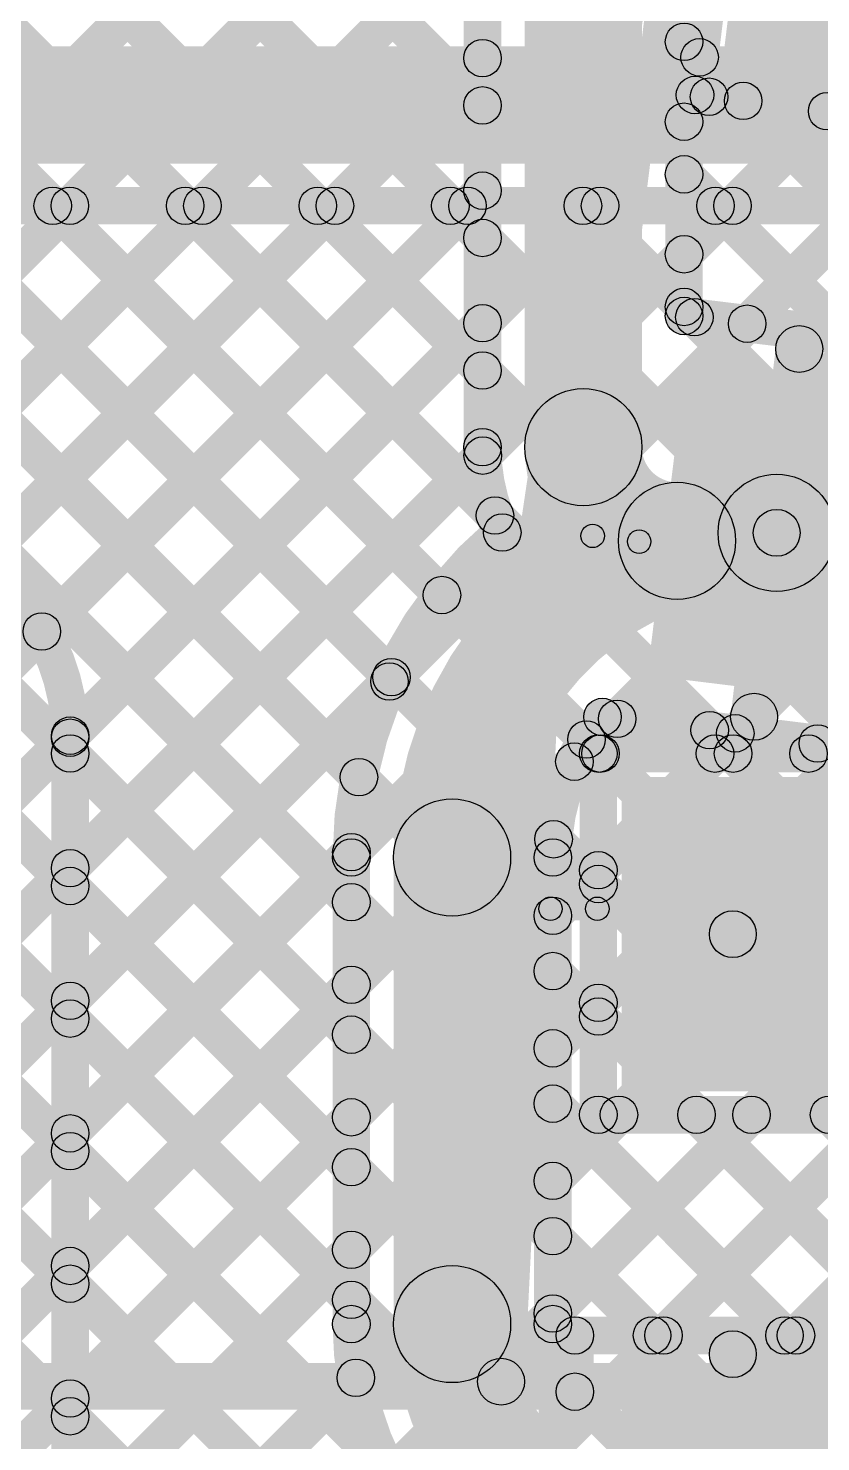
# Model space of a CAD drawing. Header units: millimetres. Extents: x -2.17 to 2.17, y -2.17 to 2.17.
# Drawn here: x -1.9414 to -1.7723, y -0.0118 to 0.2898 of the extents above; entities that cross this region are included whole.
import ezdxf

# ---------------------------------------------------------------- set-up
doc = ezdxf.new("R2010")
doc.units = ezdxf.units.MM
doc.header["$MEASUREMENT"] = 0
for name, color, linetype in [('BottomLayer', 5, 'Continuous'), ('Mechanical1', 6, 'Continuous'), ('Mechanical2', 216, 'Continuous'), ('TopLayer', 1, 'Continuous'), ('TopOverlay', 2, 'Continuous'), ('TopPaste', 8, 'Continuous'), ('TopSolder', 216, 'Continuous')]:
    doc.layers.add(name, color=color, linetype=linetype)

# ---------------------------------------------------------------- blocks, each defined once
blk = doc.blocks.new('WS2812B_M____125')
at = {"layer": 'TopLayer'}
for points in [[(-0.09409, 0.05079), (-0.03504, 0.05079), (-0.03504, 0.01142), (-0.09409, 0.01142)], [(0.03504, 0.05079), (0.09409, 0.05079), (0.09409, 0.01142), (0.03504, 0.01142)], [(-0.09409, -0.01142), (-0.03504, -0.01142), (-0.03504, -0.05079), (-0.09409, -0.05079)], [(0.03504, -0.01142), (0.09409, -0.01142), (0.09409, -0.05079), (0.03504, -0.05079)]]:
    blk.add_hatch(color=1, dxfattribs=at).paths.add_polyline_path(points)
at = {"layer": 'TopOverlay'}
h = blk.add_hatch(color=2, dxfattribs=at)
edge = h.paths.add_edge_path()
edge.add_arc((-0.07, 0.07), 0.0025, 0, 360)
h = blk.add_hatch(color=2, dxfattribs=at)
edge = h.paths.add_edge_path()
edge.add_arc((-0.07, 0.07), 0.0025, 0, 360)
for points in [[(0.07, 0.0725), (0.07, 0.0675), (-0.07, 0.0675), (-0.07, 0.0725)], [(-0.0675, 0.06), (-0.0725, 0.06), (-0.0725, 0.07), (-0.0675, 0.07)], [(0.0725, 0.06), (0.0675, 0.06), (0.0675, 0.07), (0.0725, 0.07)], [(-0.0675, -0.07), (-0.0725, -0.07), (-0.0725, -0.06), (-0.0675, -0.06)], [(0.0725, -0.07), (0.0675, -0.07), (0.0675, -0.06), (0.0725, -0.06)], [(0.07, -0.0675), (0.07, -0.0725), (-0.07, -0.0725), (-0.07, -0.0675)]]:
    blk.add_hatch(color=2, dxfattribs=at).paths.add_polyline_path(points)
h = blk.add_hatch(color=2, dxfattribs=at)
edge = h.paths.add_edge_path()
edge.add_arc((0.07, 0.07), 0.0025, 0, 360)
h = blk.add_hatch(color=2, dxfattribs=at)
edge = h.paths.add_edge_path()
edge.add_arc((0.07, 0.07), 0.0025, 0, 360)
h = blk.add_hatch(color=2, dxfattribs=at)
edge = h.paths.add_edge_path()
edge.add_arc((-0.091, 0.061), 0.0025, 0, 360)
h = blk.add_hatch(color=2, dxfattribs=at)
edge = h.paths.add_edge_path()
edge.add_arc((-0.085, 0.061), 0.0025, 0, 360)
h = blk.add_hatch(color=2, dxfattribs=at)
edge = h.paths.add_edge_path()
edge.add_arc((-0.07, 0.06), 0.0025, 0, 360)
h = blk.add_hatch(color=2, dxfattribs=at)
edge = h.paths.add_edge_path()
edge.add_arc((0.07, 0.06), 0.0025, 0, 360)
h = blk.add_hatch(color=2, dxfattribs=at)
edge = h.paths.add_edge_path()
edge.add_arc((-0.07, -0.06), 0.0025, 0, 360)
h = blk.add_hatch(color=2, dxfattribs=at)
edge = h.paths.add_edge_path()
edge.add_arc((0.07, -0.06), 0.0025, 0, 360)
h = blk.add_hatch(color=2, dxfattribs=at)
edge = h.paths.add_edge_path()
edge.add_arc((-0.07, -0.07), 0.0025, 0, 360)
h = blk.add_hatch(color=2, dxfattribs=at)
edge = h.paths.add_edge_path()
edge.add_arc((-0.07, -0.07), 0.0025, 0, 360)
h = blk.add_hatch(color=2, dxfattribs=at)
edge = h.paths.add_edge_path()
edge.add_arc((0.07, -0.07), 0.0025, 0, 360)
h = blk.add_hatch(color=2, dxfattribs=at)
edge = h.paths.add_edge_path()
edge.add_arc((0.07, -0.07), 0.0025, 0, 360)
at = {"layer": 'TopPaste'}
for points in [[(-0.09409, 0.05079), (-0.03504, 0.05079), (-0.03504, 0.01142), (-0.09409, 0.01142)], [(0.03504, 0.05079), (0.09409, 0.05079), (0.09409, 0.01142), (0.03504, 0.01142)], [(-0.09409, -0.01142), (-0.03504, -0.01142), (-0.03504, -0.05079), (-0.09409, -0.05079)], [(0.03504, -0.01142), (0.09409, -0.01142), (0.09409, -0.05079), (0.03504, -0.05079)]]:
    blk.add_hatch(color=8, dxfattribs=at).paths.add_polyline_path(points)
at = {"layer": 'TopSolder'}
for points in [[(-0.09809, 0.05479), (-0.03104, 0.05479), (-0.03104, 0.00742), (-0.09809, 0.00742)], [(0.03104, 0.05479), (0.09809, 0.05479), (0.09809, 0.00742), (0.03104, 0.00742)], [(-0.09809, -0.00742), (-0.03104, -0.00742), (-0.03104, -0.05479), (-0.09809, -0.05479)], [(0.03104, -0.00742), (0.09809, -0.00742), (0.09809, -0.05479), (0.03104, -0.05479)]]:
    blk.add_hatch(color=216, dxfattribs=at).paths.add_polyline_path(points)
at = {"layer": 'TopOverlay', "const_width": 0.005}
blk.add_lwpolyline([(-0.085, 0.061, 1), (-0.091, 0.061, 1)], format="xyb", close=True, dxfattribs=at)
at = {"layer": 'TopOverlay'}
for centre in [(-0.07, 0.07), (-0.07, 0.07), (0.07, 0.07), (0.07, 0.07), (-0.091, 0.061), (-0.085, 0.061), (-0.07, 0.06), (0.07, 0.06), (-0.07, -0.06), (0.07, -0.06), (-0.07, -0.07), (-0.07, -0.07), (0.07, -0.07), (0.07, -0.07)]:
    blk.add_circle(centre, 0.0025, dxfattribs=at)
blk = doc.blocks.new('WS2812B_M____126')
at = {"layer": 'TopLayer'}
for points in [[(-0.09409, 0.05079), (-0.03504, 0.05079), (-0.03504, 0.01142), (-0.09409, 0.01142)], [(0.03504, 0.05079), (0.09409, 0.05079), (0.09409, 0.01142), (0.03504, 0.01142)], [(-0.09409, -0.01142), (-0.03504, -0.01142), (-0.03504, -0.05079), (-0.09409, -0.05079)], [(0.03504, -0.01142), (0.09409, -0.01142), (0.09409, -0.05079), (0.03504, -0.05079)]]:
    blk.add_hatch(color=1, dxfattribs=at).paths.add_polyline_path(points)
at = {"layer": 'TopOverlay'}
h = blk.add_hatch(color=2, dxfattribs=at)
edge = h.paths.add_edge_path()
edge.add_arc((-0.07, 0.07), 0.0025, 0, 360)
h = blk.add_hatch(color=2, dxfattribs=at)
edge = h.paths.add_edge_path()
edge.add_arc((-0.07, 0.07), 0.0025, 0, 360)
for points in [[(0.07, 0.0725), (0.07, 0.0675), (-0.07, 0.0675), (-0.07, 0.0725)], [(-0.0675, 0.06), (-0.0725, 0.06), (-0.0725, 0.07), (-0.0675, 0.07)], [(0.0725, 0.06), (0.0675, 0.06), (0.0675, 0.07), (0.0725, 0.07)], [(-0.0675, -0.07), (-0.0725, -0.07), (-0.0725, -0.06), (-0.0675, -0.06)], [(0.0725, -0.07), (0.0675, -0.07), (0.0675, -0.06), (0.0725, -0.06)], [(0.07, -0.0675), (0.07, -0.0725), (-0.07, -0.0725), (-0.07, -0.0675)]]:
    blk.add_hatch(color=2, dxfattribs=at).paths.add_polyline_path(points)
h = blk.add_hatch(color=2, dxfattribs=at)
edge = h.paths.add_edge_path()
edge.add_arc((0.07, 0.07), 0.0025, 0, 360)
h = blk.add_hatch(color=2, dxfattribs=at)
edge = h.paths.add_edge_path()
edge.add_arc((0.07, 0.07), 0.0025, 0, 360)
h = blk.add_hatch(color=2, dxfattribs=at)
edge = h.paths.add_edge_path()
edge.add_arc((-0.091, 0.061), 0.0025, 0, 360)
h = blk.add_hatch(color=2, dxfattribs=at)
edge = h.paths.add_edge_path()
edge.add_arc((-0.085, 0.061), 0.0025, 0, 360)
h = blk.add_hatch(color=2, dxfattribs=at)
edge = h.paths.add_edge_path()
edge.add_arc((-0.07, 0.06), 0.0025, 0, 360)
h = blk.add_hatch(color=2, dxfattribs=at)
edge = h.paths.add_edge_path()
edge.add_arc((0.07, 0.06), 0.0025, 0, 360)
h = blk.add_hatch(color=2, dxfattribs=at)
edge = h.paths.add_edge_path()
edge.add_arc((-0.07, -0.06), 0.0025, 0, 360)
h = blk.add_hatch(color=2, dxfattribs=at)
edge = h.paths.add_edge_path()
edge.add_arc((0.07, -0.06), 0.0025, 0, 360)
h = blk.add_hatch(color=2, dxfattribs=at)
edge = h.paths.add_edge_path()
edge.add_arc((-0.07, -0.07), 0.0025, 0, 360)
h = blk.add_hatch(color=2, dxfattribs=at)
edge = h.paths.add_edge_path()
edge.add_arc((-0.07, -0.07), 0.0025, 0, 360)
h = blk.add_hatch(color=2, dxfattribs=at)
edge = h.paths.add_edge_path()
edge.add_arc((0.07, -0.07), 0.0025, 0, 360)
h = blk.add_hatch(color=2, dxfattribs=at)
edge = h.paths.add_edge_path()
edge.add_arc((0.07, -0.07), 0.0025, 0, 360)
at = {"layer": 'TopPaste'}
for points in [[(-0.09409, 0.05079), (-0.03504, 0.05079), (-0.03504, 0.01142), (-0.09409, 0.01142)], [(0.03504, 0.05079), (0.09409, 0.05079), (0.09409, 0.01142), (0.03504, 0.01142)], [(-0.09409, -0.01142), (-0.03504, -0.01142), (-0.03504, -0.05079), (-0.09409, -0.05079)], [(0.03504, -0.01142), (0.09409, -0.01142), (0.09409, -0.05079), (0.03504, -0.05079)]]:
    blk.add_hatch(color=8, dxfattribs=at).paths.add_polyline_path(points)
at = {"layer": 'TopSolder'}
for points in [[(-0.09809, 0.05479), (-0.03104, 0.05479), (-0.03104, 0.00742), (-0.09809, 0.00742)], [(0.03104, 0.05479), (0.09809, 0.05479), (0.09809, 0.00742), (0.03104, 0.00742)], [(-0.09809, -0.00742), (-0.03104, -0.00742), (-0.03104, -0.05479), (-0.09809, -0.05479)], [(0.03104, -0.00742), (0.09809, -0.00742), (0.09809, -0.05479), (0.03104, -0.05479)]]:
    blk.add_hatch(color=216, dxfattribs=at).paths.add_polyline_path(points)
at = {"layer": 'TopOverlay', "const_width": 0.005}
blk.add_lwpolyline([(-0.085, 0.061, 1), (-0.091, 0.061, 1)], format="xyb", close=True, dxfattribs=at)
at = {"layer": 'TopOverlay'}
for centre in [(-0.07, 0.07), (-0.07, 0.07), (0.07, 0.07), (0.07, 0.07), (-0.091, 0.061), (-0.085, 0.061), (-0.07, 0.06), (0.07, 0.06), (-0.07, -0.06), (0.07, -0.06), (-0.07, -0.07), (-0.07, -0.07), (0.07, -0.07), (0.07, -0.07)]:
    blk.add_circle(centre, 0.0025, dxfattribs=at)

msp = doc.modelspace()

# ---------------------------------------------------------------- hatches: boundary and pattern name
at = {"layer": 'BottomLayer'}
for points in [[(-2.022, 0.26089), (-2.022, 0.28589), (-0.72739, 0.28589), (-0.72739, 0.26089)], [(-2.0239, 0.24906), (-2.01825, 0.25472), (-1.69986, -0.06367), (-1.70551, -0.06933)], [(-2.022, 0.24789), (-2.022, 0.25589), (-0.734, 0.25589), (-0.734, 0.24789)], [(-1.99774, 0.18106), (-2.0034, 0.18672), (-1.9354, 0.25472), (-1.92974, 0.24906)], [(-1.99562, 0.24906), (-1.98996, 0.25472), (-1.67157, -0.06367), (-1.67723, -0.06933)], [(-1.96978, 0.18074), (-1.97543, 0.1864), (-1.90711, 0.25472), (-1.90146, 0.24906)], [(-1.96733, 0.24906), (-1.96168, 0.25472), (-1.64329, -0.06367), (-1.64895, -0.06933)], [(-1.94927, 0.17297), (-1.95492, 0.17862), (-1.87883, 0.25472), (-1.87317, 0.24906)], [(-1.93572, 0.15823), (-1.94138, 0.16389), (-1.85054, 0.25472), (-1.84489, 0.24906)], [(-1.93905, 0.24906), (-1.93339, 0.25472), (-1.615, -0.06367), (-1.62066, -0.06933)], [(-1.92967, -0.00543), (-1.93533, 0.00023), (-1.68084, 0.25472), (-1.67518, 0.24906)], [(-1.92967, -0.03371), (-1.93533, -0.02806), (-1.65255, 0.25472), (-1.6469, 0.24906)], [(-1.92967, 0.10771), (-1.93533, 0.11337), (-1.79398, 0.25472), (-1.78832, 0.24906)], [(-1.92967, 0.13599), (-1.93533, 0.14165), (-1.82226, 0.25472), (-1.8166, 0.24906)], [(-1.92967, 0.05114), (-1.93533, 0.0568), (-1.73741, 0.25472), (-1.73175, 0.24906)], [(-1.92967, 0.07942), (-1.93533, 0.08508), (-1.76569, 0.25472), (-1.76003, 0.24906)], [(-1.92967, 0.02286), (-1.93533, 0.02851), (-1.70912, 0.25472), (-1.70347, 0.24906)], [(-1.92493, -0.05726), (-1.93059, -0.0516), (-1.62427, 0.25472), (-1.61861, 0.24906)], [(-1.90808, -0.06869), (-1.91373, -0.06303), (-1.59599, 0.25472), (-1.59033, 0.24906)], [(-1.91077, 0.24906), (-1.90511, 0.25472), (-1.58672, -0.06367), (-1.59238, -0.06933)], [(-1.88043, -0.06933), (-1.88609, -0.06367), (-1.5677, 0.25472), (-1.56204, 0.24906)], [(-1.88248, 0.24906), (-1.87682, 0.25472), (-1.6192, -0.00291), (-1.62486, -0.00856)], [(-1.85215, -0.06933), (-1.85781, -0.06367), (-1.53942, 0.25472), (-1.53376, 0.24906)], [(-1.8542, 0.24906), (-1.84854, 0.25472), (-1.61565, 0.02183), (-1.62131, 0.01617)], [(-1.82387, -0.06933), (-1.82952, -0.06367), (-1.51113, 0.25472), (-1.50548, 0.24906)], [(-1.82591, 0.24906), (-1.82026, 0.25472), (-1.60394, 0.0384), (-1.6096, 0.03275)], [(-1.79763, 0.24906), (-1.79197, 0.25472), (-1.58609, 0.04884), (-1.59175, 0.04318)], [(-1.9285, -0.039), (-1.9365, -0.039), (-1.9365, 0.13839), (-1.9285, 0.13839)], [(-1.93533, 0.1322), (-1.92967, 0.13786), (-1.72814, -0.06367), (-1.7338, -0.06933)], [(-1.93533, 0.10392), (-1.92967, 0.10957), (-1.75643, -0.06367), (-1.76208, -0.06933)], [(-1.93533, 0.07563), (-1.92967, 0.08129), (-1.78471, -0.06367), (-1.79037, -0.06933)], [(-1.93533, 0.04735), (-1.92967, 0.05301), (-1.81299, -0.06367), (-1.81865, -0.06933)], [(-1.93533, 0.01906), (-1.92967, 0.02472), (-1.84128, -0.06367), (-1.84694, -0.06933)], [(-1.93533, -0.00922), (-1.92967, -0.00356), (-1.86956, -0.06367), (-1.87522, -0.06933)]]:
    msp.add_hatch(color=5, dxfattribs=at).paths.add_polyline_path(points)
h = msp.add_hatch(color=5, dxfattribs=at)
edge = h.paths.add_edge_path()
edge.add_arc((-1.93622, 0.25189), 0.004, 0, 360)
h = msp.add_hatch(color=5, dxfattribs=at)
edge = h.paths.add_edge_path()
edge.add_arc((-1.93257, 0.25189), 0.004, 0, 360)
h = msp.add_hatch(color=5, dxfattribs=at)
edge = h.paths.add_edge_path()
edge.add_arc((-1.90794, 0.25189), 0.004, 0, 360)
h = msp.add_hatch(color=5, dxfattribs=at)
edge = h.paths.add_edge_path()
edge.add_arc((-1.90428, 0.25189), 0.004, 0, 360)
h = msp.add_hatch(color=5, dxfattribs=at)
edge = h.paths.add_edge_path()
edge.add_arc((-1.87965, 0.25189), 0.004, 0, 360)
h = msp.add_hatch(color=5, dxfattribs=at)
edge = h.paths.add_edge_path()
edge.add_arc((-1.876, 0.25189), 0.004, 0, 360)
h = msp.add_hatch(color=5, dxfattribs=at)
edge = h.paths.add_edge_path()
edge.add_arc((-1.85137, 0.25189), 0.004, 0, 360)
h = msp.add_hatch(color=5, dxfattribs=at)
edge = h.paths.add_edge_path()
edge.add_arc((-1.84772, 0.25189), 0.004, 0, 360)
h = msp.add_hatch(color=5, dxfattribs=at)
edge = h.paths.add_edge_path()
edge.add_arc((-1.82308, 0.25189), 0.004, 0, 360)
h = msp.add_hatch(color=5, dxfattribs=at)
edge = h.paths.add_edge_path()
edge.add_arc((-1.81943, 0.25189), 0.004, 0, 360)
h = msp.add_hatch(color=5, dxfattribs=at)
edge = h.paths.add_edge_path()
edge.add_arc((-1.7948, 0.25189), 0.004, 0, 360)
h = msp.add_hatch(color=5, dxfattribs=at)
edge = h.paths.add_edge_path()
edge.add_arc((-1.79115, 0.25189), 0.004, 0, 360)
h = msp.add_hatch(color=5, dxfattribs=at)
edge = h.paths.add_edge_path()
edge.add_arc((-1.93855, 0.16106), 0.004, 0, 360)
h = msp.add_hatch(color=5, dxfattribs=at)
edge = h.paths.add_edge_path()
edge.add_arc((-1.9325, 0.13882), 0.004, 0, 360)
h = msp.add_hatch(color=5, dxfattribs=at)
edge = h.paths.add_edge_path()
edge.add_arc((-1.9325, 0.13839), 0.004, 0, 360)
h = msp.add_hatch(color=5, dxfattribs=at)
edge = h.paths.add_edge_path()
edge.add_arc((-1.9325, 0.13839), 0.004, 0, 360)
h = msp.add_hatch(color=5, dxfattribs=at)
edge = h.paths.add_edge_path()
edge.add_arc((-1.9325, 0.13503), 0.004, 0, 360)
h = msp.add_hatch(color=5, dxfattribs=at)
edge = h.paths.add_edge_path()
edge.add_arc((-1.9325, 0.11054), 0.004, 0, 360)
h = msp.add_hatch(color=5, dxfattribs=at)
edge = h.paths.add_edge_path()
edge.add_arc((-1.9325, 0.10675), 0.004, 0, 360)
h = msp.add_hatch(color=5, dxfattribs=at)
edge = h.paths.add_edge_path()
edge.add_arc((-1.9325, 0.08225), 0.004, 0, 360)
h = msp.add_hatch(color=5, dxfattribs=at)
edge = h.paths.add_edge_path()
edge.add_arc((-1.9325, 0.07846), 0.004, 0, 360)
h = msp.add_hatch(color=5, dxfattribs=at)
edge = h.paths.add_edge_path()
edge.add_arc((-1.9325, 0.05397), 0.004, 0, 360)
h = msp.add_hatch(color=5, dxfattribs=at)
edge = h.paths.add_edge_path()
edge.add_arc((-1.9325, 0.05018), 0.004, 0, 360)
h = msp.add_hatch(color=5, dxfattribs=at)
edge = h.paths.add_edge_path()
edge.add_arc((-1.9325, 0.02568), 0.004, 0, 360)
h = msp.add_hatch(color=5, dxfattribs=at)
edge = h.paths.add_edge_path()
edge.add_arc((-1.9325, 0.02189), 0.004, 0, 360)
h = msp.add_hatch(color=5, dxfattribs=at)
edge = h.paths.add_edge_path()
edge.add_arc((-1.9325, -0.0026), 0.004, 0, 360)
h = msp.add_hatch(color=5, dxfattribs=at)
edge = h.paths.add_edge_path()
edge.add_arc((-1.9325, -0.00639), 0.004, 0, 360)
at = {"layer": 'Mechanical1'}
msp.add_hatch(color=6, dxfattribs=at).paths.add_polyline_path([(-2.164, -0.005), (-2.164, 0.005), (0, 0.005), (0, -0.005)])
at = {"layer": 'Mechanical2'}
h = msp.add_hatch(color=216, dxfattribs=at)
edge = h.paths.add_edge_path()
edge.add_arc((-1.84055, 0.001), 0.005, 0, 360)
at = {"layer": 'TopLayer'}
for points in [[(-2.00467, 0.42782), (-1.99901, 0.43348), (-1.84167, 0.27613), (-1.84733, 0.27048)], [(-1.99767, 0.20941), (-2.00333, 0.21507), (-1.80713, 0.41127), (-1.80147, 0.40561)], [(-2.00912, 0.40398), (-2.00346, 0.40964), (-1.84167, 0.24785), (-1.84733, 0.24219)], [(-2.01357, 0.38015), (-2.00791, 0.38581), (-1.84167, 0.21956), (-1.84733, 0.21391)], [(-2.01802, 0.35632), (-2.01236, 0.36197), (-1.83902, 0.18863), (-1.84468, 0.18298)], [(-1.7952, 0.27503), (-1.80314, 0.27601), (-1.79375, 0.35249), (-1.78581, 0.35151)], [(-1.99767, 0.18113), (-2.00333, 0.18679), (-1.84646, 0.34366), (-1.8408, 0.338)], [(-2.02247, 0.33248), (-2.01681, 0.33814), (-1.85034, 0.17166), (-1.85599, 0.166)], [(-1.8405, 0.20039), (-1.8485, 0.20039), (-1.8485, 0.32839), (-1.8405, 0.32839)], [(-1.8105, 0.20039), (-1.8355, 0.20039), (-1.8355, 0.32839), (-1.8105, 0.32839)], [(-1.7975, 0.22837), (-1.8055, 0.22837), (-1.8055, 0.32839), (-1.7975, 0.32839)], [(-2.02692, 0.30865), (-2.02127, 0.31431), (-1.86111, 0.15415), (-1.86676, 0.14849)], [(-1.99767, 0.15285), (-2.00333, 0.1585), (-1.84733, 0.3145), (-1.84167, 0.30885)], [(-1.80433, 0.28405), (-1.79867, 0.2897), (-1.79535, 0.28638), (-1.80101, 0.28073)], [(-1.99767, 0.12456), (-2.00333, 0.13022), (-1.84733, 0.28622), (-1.84167, 0.28056)], [(-1.79867, 0.26699), (-1.80433, 0.27265), (-1.799, 0.27798), (-1.79334, 0.27232)], [(-1.79966, 0.27155), (-1.79868, 0.27949), (-1.74174, 0.2725), (-1.74271, 0.26456)], [(-1.79867, 0.23871), (-1.80433, 0.24437), (-1.77381, 0.27489), (-1.76815, 0.26923)], [(-1.79171, 0.27143), (-1.78606, 0.27709), (-1.72624, 0.21727), (-1.7319, 0.21162)], [(-1.7852, 0.22389), (-1.79086, 0.22955), (-1.74861, 0.27179), (-1.74296, 0.26614)], [(-2.00333, 0.25677), (-1.99767, 0.26243), (-1.86804, 0.1328), (-1.8737, 0.12714)], [(-1.80433, 0.25576), (-1.79867, 0.26142), (-1.76423, 0.22697), (-1.76989, 0.22132)], [(-1.99767, 0.09628), (-2.00333, 0.10193), (-1.84733, 0.25793), (-1.84167, 0.25228)], [(-2.00333, 0.22849), (-1.99767, 0.23414), (-1.86967, 0.10614), (-1.87533, 0.10049)], [(-1.80433, 0.22748), (-1.79867, 0.23313), (-1.79647, 0.23093), (-1.80213, 0.22528)], [(-1.80199, 0.2244), (-1.80101, 0.23235), (-1.74251, 0.22516), (-1.74349, 0.21722)], [(-2.04815, 0.01752), (-2.0538, 0.02317), (-1.84733, 0.22965), (-1.84167, 0.22399)], [(-1.77678, 0.18148), (-1.7867, 0.1827), (-1.78188, 0.22194), (-1.77196, 0.22072)], [(-2.00333, 0.2002), (-1.99767, 0.20586), (-1.86967, 0.07786), (-1.87533, 0.0722)], [(-2.04685, -0.00947), (-2.05251, -0.00382), (-1.84729, 0.2014), (-1.84163, 0.19575)], [(-1.78159, 0.14225), (-1.79152, 0.14347), (-1.7867, 0.1827), (-1.77678, 0.18148)], [(-2.00333, 0.17192), (-1.99767, 0.17757), (-1.86967, 0.04957), (-1.87533, 0.04392)], [(-1.78741, 0.0931), (-1.7948, 0.09984), (-1.72369, 0.17788), (-1.7163, 0.17115)], [(-2.04551, -0.03642), (-2.05117, -0.03076), (-1.8672, 0.15321), (-1.86154, 0.14756)], [(-2.00333, 0.14363), (-1.99767, 0.14929), (-1.86967, 0.02129), (-1.87533, 0.01563)], [(-1.82207, 0.13045), (-1.82773, 0.13611), (-1.81859, 0.14525), (-1.81294, 0.13959)], [(-1.81941, 0.13884), (-1.81844, 0.14678), (-1.77248, 0.14113), (-1.77345, 0.13319)], [(-1.79887, 0.13717), (-1.79322, 0.14282), (-1.78821, 0.13782), (-1.79387, 0.13217)], [(-1.79208, 0.13217), (-1.79773, 0.13782), (-1.7934, 0.14215), (-1.78775, 0.1365)], [(-1.82516, 0.13517), (-1.8195, 0.14083), (-1.8165, 0.13782), (-1.82216, 0.13217)], [(-1.81979, 0.131), (-1.81979, 0.139), (-1.77494, 0.139), (-1.77494, 0.131)], [(-1.81579, 0.05794), (-1.82379, 0.05794), (-1.82379, 0.135), (-1.81579, 0.135)], [(-2.00333, 0.11535), (-1.99767, 0.12101), (-1.86249, -0.01417), (-1.86815, -0.01983)], [(-1.83217, 0.1139), (-1.82651, 0.11955), (-1.81696, 0.11), (-1.82262, 0.10434)], [(-2.04418, -0.06337), (-2.04983, -0.05771), (-1.87532, 0.1168), (-1.86966, 0.11115)], [(-1.8685, 0.01328), (-1.8765, 0.01328), (-1.8765, 0.11283), (-1.8685, 0.11283)], [(-1.8385, 0.01328), (-1.8635, 0.01328), (-1.8635, 0.11283), (-1.8385, 0.11283)], [(-1.8255, 0.01328), (-1.8335, 0.01328), (-1.8335, 0.11283), (-1.8255, 0.11283)], [(-1.82667, 0.09757), (-1.83233, 0.10323), (-1.82262, 0.11294), (-1.81696, 0.10728)], [(-2.00357, 0.08731), (-1.99792, 0.09297), (-1.85807, -0.04688), (-1.86373, -0.05253)], [(-1.83233, 0.08577), (-1.82667, 0.09143), (-1.81696, 0.08171), (-1.82262, 0.07606)], [(-2.04284, -0.09031), (-2.0485, -0.08466), (-1.87533, 0.08851), (-1.86967, 0.08286)], [(-1.82667, 0.06929), (-1.83233, 0.07494), (-1.82262, 0.08466), (-1.81696, 0.079)], [(-2.01033, 0.06578), (-2.00467, 0.07143), (-1.85867, -0.07456), (-1.86433, -0.08022)], [(-1.83233, 0.05749), (-1.82667, 0.06314), (-1.77722, 0.01369), (-1.78288, 0.00803)], [(-1.82667, 0.041), (-1.83233, 0.04666), (-1.81822, 0.06077), (-1.81256, 0.05511)], [(-1.82667, 0.01272), (-1.83233, 0.01837), (-1.78993, 0.06077), (-1.78428, 0.05511)], [(-1.81979, 0.05394), (-1.81979, 0.06194), (-1.76242, 0.06194), (-1.76242, 0.05394)], [(-1.80307, 0.00803), (-1.80873, 0.01369), (-1.76041, 0.06201), (-1.75475, 0.05635)], [(-1.80167, 0.05511), (-1.79601, 0.06077), (-1.74393, 0.00869), (-1.74959, 0.00303)], [(-1.77479, 0.00803), (-1.78044, 0.01369), (-1.73337, 0.06077), (-1.72771, 0.05511)], [(-1.77339, 0.05511), (-1.76773, 0.06077), (-1.71565, 0.00869), (-1.72131, 0.00303)], [(-2.0415, -0.11726), (-2.04716, -0.1116), (-1.87533, 0.06023), (-1.86967, 0.05457)], [(-1.83233, 0.0292), (-1.82667, 0.03486), (-1.8055, 0.01369), (-1.81116, 0.00803)], [(-2.04017, -0.14421), (-2.04582, -0.13855), (-1.87533, 0.03194), (-1.86967, 0.02629)], [(-1.82479, 0.00686), (-1.82479, 0.01486), (-1.75742, 0.01486), (-1.75742, 0.00686)], [(-1.82079, -0.00115), (-1.82879, -0.00115), (-1.82879, 0.01086), (-1.82079, 0.01086)], [(-1.7861, -0.03267), (-1.7961, -0.03267), (-1.7961, 0.00686), (-1.7861, 0.00686)], [(-2.03883, -0.17115), (-2.04448, -0.1655), (-1.87435, 0.00464), (-1.86869, -0.00102)]]:
    msp.add_hatch(color=1, dxfattribs=at).paths.add_polyline_path(points)
h = msp.add_hatch(color=1, dxfattribs=at)
edge = h.paths.add_edge_path()
edge.add_arc((-1.8015, 0.28687), 0.004, 0, 360)
h = msp.add_hatch(color=1, dxfattribs=at)
edge = h.paths.add_edge_path()
edge.add_arc((-1.8445, 0.28339), 0.004, 0, 360)
h = msp.add_hatch(color=1, dxfattribs=at)
edge = h.paths.add_edge_path()
edge.add_arc((-1.79818, 0.28356), 0.004, 0, 360)
h = msp.add_hatch(color=1, dxfattribs=at)
edge = h.paths.add_edge_path()
edge.add_arc((-1.79917, 0.27552), 0.004, 0, 360)
h = msp.add_hatch(color=1, dxfattribs=at)
edge = h.paths.add_edge_path()
edge.add_arc((-1.79917, 0.27552), 0.004, 0, 360)
h = msp.add_hatch(color=1, dxfattribs=at)
edge = h.paths.add_edge_path()
edge.add_arc((-1.79617, 0.27515), 0.004, 0, 360)
h = msp.add_hatch(color=1, dxfattribs=at)
edge = h.paths.add_edge_path()
edge.add_arc((-1.78888, 0.27426), 0.004, 0, 360)
h = msp.add_hatch(color=1, dxfattribs=at)
edge = h.paths.add_edge_path()
edge.add_arc((-1.8445, 0.2733), 0.004, 0, 360)
h = msp.add_hatch(color=1, dxfattribs=at)
edge = h.paths.add_edge_path()
edge.add_arc((-1.77098, 0.27206), 0.004, 0, 360)
h = msp.add_hatch(color=1, dxfattribs=at)
edge = h.paths.add_edge_path()
edge.add_arc((-1.8015, 0.26982), 0.004, 0, 360)
h = msp.add_hatch(color=1, dxfattribs=at)
edge = h.paths.add_edge_path()
edge.add_arc((-1.8015, 0.25859), 0.004, 0, 360)
h = msp.add_hatch(color=1, dxfattribs=at)
edge = h.paths.add_edge_path()
edge.add_arc((-1.8445, 0.25511), 0.004, 0, 360)
h = msp.add_hatch(color=1, dxfattribs=at)
edge = h.paths.add_edge_path()
edge.add_arc((-1.8445, 0.24502), 0.004, 0, 360)
h = msp.add_hatch(color=1, dxfattribs=at)
edge = h.paths.add_edge_path()
edge.add_arc((-1.8015, 0.24154), 0.004, 0, 360)
h = msp.add_hatch(color=1, dxfattribs=at)
edge = h.paths.add_edge_path()
edge.add_arc((-1.8015, 0.2303), 0.004, 0, 360)
h = msp.add_hatch(color=1, dxfattribs=at)
edge = h.paths.add_edge_path()
edge.add_arc((-1.8015, 0.22837), 0.004, 0, 360)
h = msp.add_hatch(color=1, dxfattribs=at)
edge = h.paths.add_edge_path()
edge.add_arc((-1.8015, 0.22837), 0.004, 0, 360)
h = msp.add_hatch(color=1, dxfattribs=at)
edge = h.paths.add_edge_path()
edge.add_arc((-1.8445, 0.22682), 0.004, 0, 360)
h = msp.add_hatch(color=1, dxfattribs=at)
edge = h.paths.add_edge_path()
edge.add_arc((-1.7993, 0.2281), 0.004, 0, 360)
h = msp.add_hatch(color=1, dxfattribs=at)
edge = h.paths.add_edge_path()
edge.add_arc((-1.78803, 0.22672), 0.004, 0, 360)
h = msp.add_hatch(color=1, dxfattribs=at)
edge = h.paths.add_edge_path()
edge.add_arc((-1.77692, 0.22133), 0.005, 0, 360)
h = msp.add_hatch(color=1, dxfattribs=at)
edge = h.paths.add_edge_path()
edge.add_arc((-1.8445, 0.21674), 0.004, 0, 360)
h = msp.add_hatch(color=1, dxfattribs=at)
edge = h.paths.add_edge_path()
edge.add_arc((-1.823, 0.20039), 0.0125, 0, 360)
h = msp.add_hatch(color=1, dxfattribs=at)
edge = h.paths.add_edge_path()
edge.add_arc((-1.823, 0.20039), 0.0125, 0, 360)
h = msp.add_hatch(color=1, dxfattribs=at)
edge = h.paths.add_edge_path()
edge.add_arc((-1.8445, 0.20039), 0.004, 0, 360)
h = msp.add_hatch(color=1, dxfattribs=at)
edge = h.paths.add_edge_path()
edge.add_arc((-1.8445, 0.20039), 0.004, 0, 360)
h = msp.add_hatch(color=1, dxfattribs=at)
edge = h.paths.add_edge_path()
edge.add_arc((-1.84446, 0.19858), 0.004, 0, 360)
h = msp.add_hatch(color=1, dxfattribs=at)
edge = h.paths.add_edge_path()
edge.add_arc((-1.78174, 0.18209), 0.0125, 0, 360)
h = msp.add_hatch(color=1, dxfattribs=at)
edge = h.paths.add_edge_path()
edge.add_arc((-1.803, 0.18039), 0.0125, 0, 360)
h = msp.add_hatch(color=1, dxfattribs=at)
edge = h.paths.add_edge_path()
edge.add_arc((-1.84185, 0.1858), 0.004, 0, 360)
h = msp.add_hatch(color=1, dxfattribs=at)
edge = h.paths.add_edge_path()
edge.add_arc((-1.78174, 0.18209), 0.005, 0, 360)
h = msp.add_hatch(color=1, dxfattribs=at)
edge = h.paths.add_edge_path()
edge.add_arc((-1.78174, 0.18209), 0.005, 0, 360)
h = msp.add_hatch(color=1, dxfattribs=at)
edge = h.paths.add_edge_path()
edge.add_arc((-1.84029, 0.18218), 0.004, 0, 360)
h = msp.add_hatch(color=1, dxfattribs=at)
edge = h.paths.add_edge_path()
edge.add_arc((-1.84029, 0.18218), 0.004, 0, 360)
h = msp.add_hatch(color=1, dxfattribs=at)
edge = h.paths.add_edge_path()
edge.add_arc((-1.85316, 0.16883), 0.004, 0, 360)
h = msp.add_hatch(color=1, dxfattribs=at)
edge = h.paths.add_edge_path()
edge.add_arc((-1.86437, 0.15039), 0.004, 0, 360)
h = msp.add_hatch(color=1, dxfattribs=at)
edge = h.paths.add_edge_path()
edge.add_arc((-1.86394, 0.15132), 0.004, 0, 360)
h = msp.add_hatch(color=1, dxfattribs=at)
edge = h.paths.add_edge_path()
edge.add_arc((-1.78656, 0.14286), 0.005, 0, 360)
h = msp.add_hatch(color=1, dxfattribs=at)
edge = h.paths.add_edge_path()
edge.add_arc((-1.81892, 0.14281), 0.004, 0, 360)
h = msp.add_hatch(color=1, dxfattribs=at)
edge = h.paths.add_edge_path()
edge.add_arc((-1.81892, 0.14281), 0.004, 0, 360)
h = msp.add_hatch(color=1, dxfattribs=at)
edge = h.paths.add_edge_path()
edge.add_arc((-1.81577, 0.14242), 0.004, 0, 360)
h = msp.add_hatch(color=1, dxfattribs=at)
edge = h.paths.add_edge_path()
edge.add_arc((-1.82233, 0.138), 0.004, 0, 360)
h = msp.add_hatch(color=1, dxfattribs=at)
edge = h.paths.add_edge_path()
edge.add_arc((-1.79604, 0.14), 0.004, 0, 360)
h = msp.add_hatch(color=1, dxfattribs=at)
edge = h.paths.add_edge_path()
edge.add_arc((-1.79057, 0.13932), 0.004, 0, 360)
h = msp.add_hatch(color=1, dxfattribs=at)
edge = h.paths.add_edge_path()
edge.add_arc((-1.81979, 0.135), 0.004, 0, 360)
h = msp.add_hatch(color=1, dxfattribs=at)
edge = h.paths.add_edge_path()
edge.add_arc((-1.81979, 0.135), 0.004, 0, 360)
h = msp.add_hatch(color=1, dxfattribs=at)
edge = h.paths.add_edge_path()
edge.add_arc((-1.81933, 0.135), 0.004, 0, 360)
h = msp.add_hatch(color=1, dxfattribs=at)
edge = h.paths.add_edge_path()
edge.add_arc((-1.7949, 0.135), 0.004, 0, 360)
h = msp.add_hatch(color=1, dxfattribs=at)
edge = h.paths.add_edge_path()
edge.add_arc((-1.79104, 0.135), 0.004, 0, 360)
h = msp.add_hatch(color=1, dxfattribs=at)
edge = h.paths.add_edge_path()
edge.add_arc((-1.77494, 0.135), 0.004, 0, 360)
h = msp.add_hatch(color=1, dxfattribs=at)
edge = h.paths.add_edge_path()
edge.add_arc((-1.77297, 0.13716), 0.004, 0, 360)
h = msp.add_hatch(color=1, dxfattribs=at)
edge = h.paths.add_edge_path()
edge.add_arc((-1.8249, 0.13328), 0.004, 0, 360)
h = msp.add_hatch(color=1, dxfattribs=at)
edge = h.paths.add_edge_path()
edge.add_arc((-1.87087, 0.12997), 0.004, 0, 360)
h = msp.add_hatch(color=1, dxfattribs=at)
edge = h.paths.add_edge_path()
edge.add_arc((-1.851, 0.11283), 0.0125, 0, 360)
h = msp.add_hatch(color=1, dxfattribs=at)
edge = h.paths.add_edge_path()
edge.add_arc((-1.851, 0.11283), 0.0125, 0, 360)
h = msp.add_hatch(color=1, dxfattribs=at)
edge = h.paths.add_edge_path()
edge.add_arc((-1.82934, 0.11672), 0.004, 0, 360)
h = msp.add_hatch(color=1, dxfattribs=at)
edge = h.paths.add_edge_path()
edge.add_arc((-1.87249, 0.11398), 0.004, 0, 360)
h = msp.add_hatch(color=1, dxfattribs=at)
edge = h.paths.add_edge_path()
edge.add_arc((-1.8725, 0.11283), 0.004, 0, 360)
h = msp.add_hatch(color=1, dxfattribs=at)
edge = h.paths.add_edge_path()
edge.add_arc((-1.8725, 0.11283), 0.004, 0, 360)
h = msp.add_hatch(color=1, dxfattribs=at)
edge = h.paths.add_edge_path()
edge.add_arc((-1.8295, 0.11283), 0.004, 0, 360)
h = msp.add_hatch(color=1, dxfattribs=at)
edge = h.paths.add_edge_path()
edge.add_arc((-1.8295, 0.11283), 0.004, 0, 360)
h = msp.add_hatch(color=1, dxfattribs=at)
edge = h.paths.add_edge_path()
edge.add_arc((-1.81979, 0.11011), 0.004, 0, 360)
h = msp.add_hatch(color=1, dxfattribs=at)
edge = h.paths.add_edge_path()
edge.add_arc((-1.81979, 0.10717), 0.004, 0, 360)
h = msp.add_hatch(color=1, dxfattribs=at)
edge = h.paths.add_edge_path()
edge.add_arc((-1.8725, 0.10331), 0.004, 0, 360)
h = msp.add_hatch(color=1, dxfattribs=at)
edge = h.paths.add_edge_path()
edge.add_arc((-1.8295, 0.1004), 0.004, 0, 360)
h = msp.add_hatch(color=1, dxfattribs=at)
edge = h.paths.add_edge_path()
edge.add_arc((-1.7911, 0.09647), 0.005, 0, 360)
h = msp.add_hatch(color=1, dxfattribs=at)
edge = h.paths.add_edge_path()
edge.add_arc((-1.8295, 0.0886), 0.004, 0, 360)
h = msp.add_hatch(color=1, dxfattribs=at)
edge = h.paths.add_edge_path()
edge.add_arc((-1.8725, 0.08568), 0.004, 0, 360)
h = msp.add_hatch(color=1, dxfattribs=at)
edge = h.paths.add_edge_path()
edge.add_arc((-1.81979, 0.08183), 0.004, 0, 360)
h = msp.add_hatch(color=1, dxfattribs=at)
edge = h.paths.add_edge_path()
edge.add_arc((-1.81979, 0.07889), 0.004, 0, 360)
h = msp.add_hatch(color=1, dxfattribs=at)
edge = h.paths.add_edge_path()
edge.add_arc((-1.8725, 0.07503), 0.004, 0, 360)
h = msp.add_hatch(color=1, dxfattribs=at)
edge = h.paths.add_edge_path()
edge.add_arc((-1.8295, 0.07212), 0.004, 0, 360)
h = msp.add_hatch(color=1, dxfattribs=at)
edge = h.paths.add_edge_path()
edge.add_arc((-1.8295, 0.06031), 0.004, 0, 360)
h = msp.add_hatch(color=1, dxfattribs=at)
edge = h.paths.add_edge_path()
edge.add_arc((-1.8725, 0.0574), 0.004, 0, 360)
h = msp.add_hatch(color=1, dxfattribs=at)
edge = h.paths.add_edge_path()
edge.add_arc((-1.81979, 0.05794), 0.004, 0, 360)
h = msp.add_hatch(color=1, dxfattribs=at)
edge = h.paths.add_edge_path()
edge.add_arc((-1.81979, 0.05794), 0.004, 0, 360)
h = msp.add_hatch(color=1, dxfattribs=at)
edge = h.paths.add_edge_path()
edge.add_arc((-1.81539, 0.05794), 0.004, 0, 360)
h = msp.add_hatch(color=1, dxfattribs=at)
edge = h.paths.add_edge_path()
edge.add_arc((-1.79884, 0.05794), 0.004, 0, 360)
h = msp.add_hatch(color=1, dxfattribs=at)
edge = h.paths.add_edge_path()
edge.add_arc((-1.78711, 0.05794), 0.004, 0, 360)
h = msp.add_hatch(color=1, dxfattribs=at)
edge = h.paths.add_edge_path()
edge.add_arc((-1.77056, 0.05794), 0.004, 0, 360)
h = msp.add_hatch(color=1, dxfattribs=at)
edge = h.paths.add_edge_path()
edge.add_arc((-1.8725, 0.04675), 0.004, 0, 360)
h = msp.add_hatch(color=1, dxfattribs=at)
edge = h.paths.add_edge_path()
edge.add_arc((-1.8295, 0.04383), 0.004, 0, 360)
h = msp.add_hatch(color=1, dxfattribs=at)
edge = h.paths.add_edge_path()
edge.add_arc((-1.8295, 0.03203), 0.004, 0, 360)
h = msp.add_hatch(color=1, dxfattribs=at)
edge = h.paths.add_edge_path()
edge.add_arc((-1.8725, 0.02912), 0.004, 0, 360)
h = msp.add_hatch(color=1, dxfattribs=at)
edge = h.paths.add_edge_path()
edge.add_arc((-1.851, 0.01328), 0.0125, 0, 360)
h = msp.add_hatch(color=1, dxfattribs=at)
edge = h.paths.add_edge_path()
edge.add_arc((-1.851, 0.01328), 0.0125, 0, 360)
h = msp.add_hatch(color=1, dxfattribs=at)
edge = h.paths.add_edge_path()
edge.add_arc((-1.8725, 0.01846), 0.004, 0, 360)
h = msp.add_hatch(color=1, dxfattribs=at)
edge = h.paths.add_edge_path()
edge.add_arc((-1.8295, 0.01555), 0.004, 0, 360)
h = msp.add_hatch(color=1, dxfattribs=at)
edge = h.paths.add_edge_path()
edge.add_arc((-1.8725, 0.01328), 0.004, 0, 360)
h = msp.add_hatch(color=1, dxfattribs=at)
edge = h.paths.add_edge_path()
edge.add_arc((-1.8725, 0.01328), 0.004, 0, 360)
h = msp.add_hatch(color=1, dxfattribs=at)
edge = h.paths.add_edge_path()
edge.add_arc((-1.8295, 0.01328), 0.004, 0, 360)
h = msp.add_hatch(color=1, dxfattribs=at)
edge = h.paths.add_edge_path()
edge.add_arc((-1.8295, 0.01328), 0.004, 0, 360)
h = msp.add_hatch(color=1, dxfattribs=at)
edge = h.paths.add_edge_path()
edge.add_arc((-1.82479, 0.01086), 0.004, 0, 360)
h = msp.add_hatch(color=1, dxfattribs=at)
edge = h.paths.add_edge_path()
edge.add_arc((-1.82479, 0.01086), 0.004, 0, 360)
h = msp.add_hatch(color=1, dxfattribs=at)
edge = h.paths.add_edge_path()
edge.add_arc((-1.80833, 0.01086), 0.004, 0, 360)
h = msp.add_hatch(color=1, dxfattribs=at)
edge = h.paths.add_edge_path()
edge.add_arc((-1.8059, 0.01086), 0.004, 0, 360)
h = msp.add_hatch(color=1, dxfattribs=at)
edge = h.paths.add_edge_path()
edge.add_arc((-1.78005, 0.01086), 0.004, 0, 360)
h = msp.add_hatch(color=1, dxfattribs=at)
edge = h.paths.add_edge_path()
edge.add_arc((-1.77762, 0.01086), 0.004, 0, 360)
h = msp.add_hatch(color=1, dxfattribs=at)
edge = h.paths.add_edge_path()
edge.add_arc((-1.7911, 0.00686), 0.005, 0, 360)
h = msp.add_hatch(color=1, dxfattribs=at)
edge = h.paths.add_edge_path()
edge.add_arc((-1.87152, 0.00181), 0.004, 0, 360)
h = msp.add_hatch(color=1, dxfattribs=at)
edge = h.paths.add_edge_path()
edge.add_arc((-1.82479, -0.00115), 0.004, 0, 360)
h = msp.add_hatch(color=1, dxfattribs=at)
edge = h.paths.add_edge_path()
edge.add_arc((-1.82479, -0.00115), 0.004, 0, 360)

# ---------------------------------------------------------------- linework, layer by layer
at = {"layer": 'BottomLayer', "const_width": 0.008}
msp.add_lwpolyline([(-1.978, 0.18389, -0.414214), (-1.9325, 0.13839)], format="xyb", dxfattribs=at)
at = {"layer": 'BottomLayer'}
for centre in [(-1.93622, 0.25189), (-1.93257, 0.25189), (-1.90794, 0.25189), (-1.90428, 0.25189), (-1.87965, 0.25189), (-1.876, 0.25189), (-1.85137, 0.25189), (-1.84772, 0.25189), (-1.82308, 0.25189), (-1.81943, 0.25189), (-1.7948, 0.25189), (-1.79115, 0.25189), (-1.93855, 0.16106), (-1.9325, 0.13882), (-1.9325, 0.13839), (-1.9325, 0.13839), (-1.9325, 0.13503), (-1.9325, 0.11054), (-1.9325, 0.10675), (-1.9325, 0.08225), (-1.9325, 0.07846), (-1.9325, 0.05397), (-1.9325, 0.05018), (-1.9325, 0.02568), (-1.9325, 0.02189), (-1.9325, -0.0026), (-1.9325, -0.00639)]:
    msp.add_circle(centre, 0.004, dxfattribs=at)
at = {"layer": 'Mechanical2', "const_width": 0.01}
for points in [[(2.16535, 0.001, 1), (-2.16535, 0.001, 1)], [(2.08135, -0.01, 1), (-2.04935, -0.01, 1)], [(1.84055, 0.001, 1), (-1.84055, 0.001, 1)]]:
    msp.add_lwpolyline(points, format="xyb", close=True, dxfattribs=at)
at = {"layer": 'Mechanical2'}
msp.add_circle((-1.84055, 0.001), 0.005, dxfattribs=at)
at = {"layer": 'TopLayer'}
for points, const_width in [([(-1.803, 0.18039, -0.414214), (-1.823, 0.20039)], 0.025), ([(-1.84029, 0.18218, -0.114045), (-1.8445, 0.20039)], 0.008), ([(-1.851, 0.11283, -0.414214), (-1.78174, 0.18209)], 0.025), ([(-1.8725, 0.11283, -0.22089), (-1.84029, 0.18218)], 0.008), ([(-1.8295, 0.11283, -0.171244), (-1.81892, 0.14281)], 0.008), ([(-1.80506, -0.03267, -0.414214), (-1.851, 0.01328)], 0.025), ([(-1.85445, -0.03264, -0.18945), (-1.8725, 0.01328)], 0.008), ([(-1.82479, -0.00115, -0.15917), (-1.8295, 0.01328)], 0.008)]:
    msp.add_lwpolyline(points, format="xyb", dxfattribs=dict(at, const_width=const_width))
for centre, radius in [((-1.8015, 0.28687), 0.004), ((-1.8445, 0.28339), 0.004), ((-1.79818, 0.28356), 0.004), ((-1.79917, 0.27552), 0.004), ((-1.79917, 0.27552), 0.004), ((-1.79617, 0.27515), 0.004), ((-1.78888, 0.27426), 0.004), ((-1.8445, 0.2733), 0.004), ((-1.77098, 0.27206), 0.004), ((-1.8015, 0.26982), 0.004), ((-1.8015, 0.25859), 0.004), ((-1.8445, 0.25511), 0.004), ((-1.8445, 0.24502), 0.004), ((-1.8015, 0.24154), 0.004), ((-1.8015, 0.2303), 0.004), ((-1.8015, 0.22837), 0.004), ((-1.8015, 0.22837), 0.004), ((-1.8445, 0.22682), 0.004), ((-1.7993, 0.2281), 0.004), ((-1.78803, 0.22672), 0.004), ((-1.77692, 0.22133), 0.005), ((-1.8445, 0.21674), 0.004), ((-1.823, 0.20039), 0.0125), ((-1.823, 0.20039), 0.0125), ((-1.8445, 0.20039), 0.004), ((-1.8445, 0.20039), 0.004), ((-1.84446, 0.19858), 0.004), ((-1.78174, 0.18209), 0.0125), ((-1.803, 0.18039), 0.0125), ((-1.84185, 0.1858), 0.004), ((-1.78174, 0.18209), 0.005), ((-1.78174, 0.18209), 0.005), ((-1.84029, 0.18218), 0.004), ((-1.84029, 0.18218), 0.004), ((-1.85316, 0.16883), 0.004), ((-1.86437, 0.15039), 0.004), ((-1.86394, 0.15132), 0.004), ((-1.78656, 0.14286), 0.005), ((-1.81892, 0.14281), 0.004), ((-1.81892, 0.14281), 0.004), ((-1.81577, 0.14242), 0.004), ((-1.82233, 0.138), 0.004), ((-1.79604, 0.14), 0.004), ((-1.79057, 0.13932), 0.004), ((-1.81979, 0.135), 0.004), ((-1.81979, 0.135), 0.004), ((-1.81933, 0.135), 0.004), ((-1.7949, 0.135), 0.004), ((-1.79104, 0.135), 0.004), ((-1.77494, 0.135), 0.004), ((-1.77297, 0.13716), 0.004), ((-1.8249, 0.13328), 0.004), ((-1.87087, 0.12997), 0.004), ((-1.851, 0.11283), 0.0125), ((-1.851, 0.11283), 0.0125), ((-1.82934, 0.11672), 0.004), ((-1.87249, 0.11398), 0.004), ((-1.8725, 0.11283), 0.004), ((-1.8725, 0.11283), 0.004), ((-1.8295, 0.11283), 0.004), ((-1.8295, 0.11283), 0.004), ((-1.81979, 0.11011), 0.004), ((-1.81979, 0.10717), 0.004), ((-1.8725, 0.10331), 0.004), ((-1.8295, 0.1004), 0.004), ((-1.7911, 0.09647), 0.005), ((-1.8295, 0.0886), 0.004), ((-1.8725, 0.08568), 0.004), ((-1.81979, 0.08183), 0.004), ((-1.81979, 0.07889), 0.004), ((-1.8725, 0.07503), 0.004), ((-1.8295, 0.07212), 0.004), ((-1.8295, 0.06031), 0.004), ((-1.8725, 0.0574), 0.004), ((-1.81979, 0.05794), 0.004), ((-1.81979, 0.05794), 0.004), ((-1.81539, 0.05794), 0.004), ((-1.79884, 0.05794), 0.004), ((-1.78711, 0.05794), 0.004), ((-1.77056, 0.05794), 0.004), ((-1.8725, 0.04675), 0.004), ((-1.8295, 0.04383), 0.004), ((-1.8295, 0.03203), 0.004), ((-1.8725, 0.02912), 0.004), ((-1.851, 0.01328), 0.0125), ((-1.851, 0.01328), 0.0125), ((-1.8725, 0.01846), 0.004), ((-1.8295, 0.01555), 0.004), ((-1.8725, 0.01328), 0.004), ((-1.8725, 0.01328), 0.004), ((-1.8295, 0.01328), 0.004), ((-1.8295, 0.01328), 0.004), ((-1.82479, 0.01086), 0.004), ((-1.82479, 0.01086), 0.004), ((-1.80833, 0.01086), 0.004), ((-1.8059, 0.01086), 0.004), ((-1.78005, 0.01086), 0.004), ((-1.77762, 0.01086), 0.004), ((-1.7911, 0.00686), 0.005), ((-1.87152, 0.00181), 0.004), ((-1.82479, -0.00115), 0.004), ((-1.82479, -0.00115), 0.004)]:
    msp.add_circle(centre, radius, dxfattribs=at)

# ---------------------------------------------------------------- block references
for name, p, rotation in [('WS2812B_M____125', (-1.743, 0.24239), 263), ('WS2812B_M____126', (-1.76, 0.0319), 270)]:
    msp.add_blockref(name, p, dxfattribs=dict(rotation=rotation))

doc.saveas('drawing.dxf')
